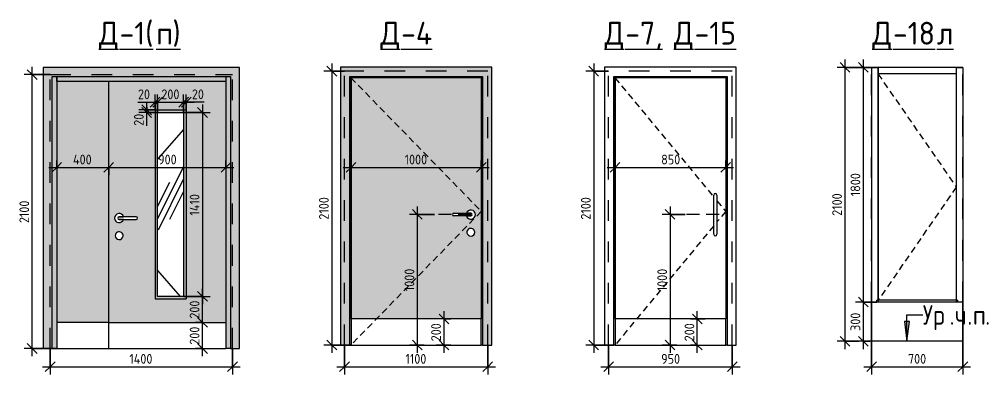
# Model space of a CAD drawing. Header units: millimetres. Extents: x 1399 to 16487, y 7988 to 12644.
# Drawn here: x 1399 to 8841, y 8838 to 11562 of the extents above; entities that cross this region are included whole.
import ezdxf

# ---------------------------------------------------------------- set-up
doc = ezdxf.new("R2010")
doc.units = ezdxf.units.MM
for name, pattern in [('200_ШТРИХ__ш1_п0_6_', [80, 50, -30]), ('ADSK_Штрих_ш2 п1', [150, 100, -50]), ('Штрих', [317.5, 158.75, -158.75])]:
    doc.linetypes.add(name, pattern=pattern)
for name, color, linetype, lineweight in [('A-ANNO-DIMS', 7, 'Continuous', 9), ('A-ANNO-DIMS-50', 7, 'Continuous', 9), ('A-DETL', 7, 'Continuous', 9), ('A-DETL-1', 7, 'ADSK_Штрих_ш2 п1', 9), ('A-DOOR', 7, 'Штрих', 9), ('A-DOOR-1', 7, 'Continuous', 9), ('A-DOOR-2', 7, '200_ШТРИХ__ш1_п0_6_', 9), ('A-DOOR-FRAM', 7, 'Continuous', 9), ('G-ANNO-TEXT', 7, 'Continuous', 9)]:
    doc.layers.add(name, color=color, linetype=linetype, lineweight=lineweight)
doc.layers.add('G-ANNO-TEXT-1', color=7, linetype='Continuous', lineweight=9, true_color=0x3c3c3c)
doc.styles.add('GOST Common', font='GOST_Common.ttf', dxfattribs={"height": 175})
doc.styles.add('GOST Common_1', font='GOST_Common.ttf', dxfattribs={"width": 0.9, "height": 150})
doc.styles.add('ISOCPEUR', font='isocpeur.ttf', dxfattribs={"width": 0.9, "height": 75})
doc.dimstyles.new('ISO-1_5', dxfattribs={"dimscale": 304.8, "dimtxt": 74.698588, "dimasz": 0.246063, "dimexe": 0.19685, "dimexo": 0, "dimgap": 0, "dimtad": 1, "dimdec": 0, "dimrnd": 10, "dimzin": 0, "dimdsep": 46, "dimtxsty": 'ISOCPEUR', "dimblk1": 'OBLIQUE', "dimblk2": 'OBLIQUE', "dimsah": 1, "dimcen": 0.09, "dimdle": 0.19685, "dimazin": 0, "dimtfac": 1, "dimtdec": 4, "dimtix": 1, "dimtmove": 0, "dimatfit": 3, "dimfxl": 1, "dimtvp": 1, "dimtolj": 1, "dimtzin": 0, "dimarcsym": 2})
doc.dimstyles.new('ISO-1_5_1', dxfattribs={"dimscale": 304.8, "dimtxt": 74.698588, "dimasz": 0.246063, "dimexe": 0.19685, "dimexo": 0, "dimgap": 0, "dimtad": 1, "dimdec": 0, "dimrnd": 10, "dimzin": 0, "dimdsep": 46, "dimtxsty": 'ISOCPEUR', "dimblk1": 'OBLIQUE', "dimblk2": 'OBLIQUE', "dimsah": 1, "dimcen": 0.09, "dimdle": 0.19685, "dimazin": 0, "dimtfac": 1, "dimtdec": 4, "dimtix": 1, "dimtmove": 1, "dimatfit": 3, "dimfxl": 1, "dimtvp": 1, "dimtolj": 1, "dimtzin": 0, "dimarcsym": 2})

# ---------------------------------------------------------------- blocks, each defined once
blk = doc.blocks.new('Family - ___-31510719-_Двери_ 3 этаж 1-12')
at = {"layer": 'A-DOOR'}
for p, q in [((8642.7, 11194), (7942.7, 11194)), ((7942.7, 9394), (7942.7, 11194)), ((8642.7, 11194), (7942.7, 11194)), ((7942.7, 9394), (7942.7, 11194)), ((8642.7, 9394), (8642.7, 11194)), ((8642.7, 9394), (8642.7, 11194))]:
    blk.add_line(p, q, dxfattribs=at)
at = {"layer": 'A-DOOR-1'}
for p, q in [((8592.7, 11144), (7992.7, 11144)), ((7992.7, 9408), (7992.7, 11144)), ((8592.7, 11144), (8592.7, 9408)), ((8592.7, 9408), (7992.7, 9408))]:
    blk.add_line(p, q, dxfattribs=at)
at = {"layer": 'A-DOOR-2'}
for p, q in [((7991.3, 11144), (8592.7, 10276)), ((8592.7, 10276), (7992.7, 9408))]:
    blk.add_line(p, q, dxfattribs=at)
at = {"layer": 'A-DOOR-FRAM'}
for p, q in [((7942.7, 11194), (7992.7, 11194)), ((7942.7, 11194), (7942.7, 9394)), ((7992.7, 11144), (7992.7, 11194)), ((8592.7, 11194), (7992.7, 11194)), ((7992.7, 11194), (7992.7, 9394)), ((8592.7, 11194), (8592.7, 11144)), ((8592.7, 11194), (8642.7, 11194)), ((8592.7, 11194), (8592.7, 9394)), ((8642.7, 11194), (8642.7, 9394)), ((8592.7, 11144), (7992.7, 11144)), ((7992.7, 9394), (7942.7, 9394)), ((7982.7, 9394), (7982.7, 9408)), ((8602.7, 9408), (7982.7, 9408)), ((8602.7, 9394), (7982.7, 9394)), ((8642.7, 9394), (8592.7, 9394)), ((8602.7, 9408), (8602.7, 9394))]:
    blk.add_line(p, q, dxfattribs=at)
blk = doc.blocks.new('Family - ___-32151174-_Двери_ 3 этаж 1-12')
at = {"layer": 'A-DOOR'}
for p, q in [((6872.7, 11164.7), (5922.7, 11164.7)), ((5922.7, 9064.7), (5922.7, 11164.7)), ((6872.7, 11164.7), (5922.7, 11164.7)), ((5922.7, 9064.7), (5922.7, 11164.7)), ((6872.7, 9064.7), (6872.7, 11164.7)), ((6872.7, 9064.7), (6872.7, 11164.7))]:
    blk.add_line(p, q, dxfattribs=at)
at = {"layer": 'A-DOOR-1'}
for p, q in [((6822.7, 11114.7), (5972.7, 11114.7)), ((5972.7, 9264.7), (5972.7, 11114.7)), ((6822.7, 11114.7), (6822.7, 9264.7)), ((6730.2, 9914.7), (6730.2, 10214.7)), ((6755.2, 10214.7), (6755.2, 9914.7)), ((6822.7, 9264.7), (5972.7, 9264.7)), ((5972.7, 9264.7), (5972.7, 9064.7)), ((6822.7, 9064.7), (6822.7, 9264.7)), ((5972.7, 9064.7), (6822.7, 9064.7))]:
    blk.add_line(p, q, dxfattribs=at)
for centre, start, end in [((6742.7, 10214.7), 0, 180), ((6742.7, 9914.7), 180, 0)]:
    blk.add_arc(centre, 12.5, start, end, dxfattribs=at)
for points in [[(6742.1, 10227.2), (6742.3, 10227.2), (6742.5, 10227.2), (6742.7, 10227.2)], [(6742.7, 10227.2), (6742.8, 10227.2), (6743, 10227.2), (6743.2, 10227.2)]]:
    blk.add_open_spline(points, degree=3, dxfattribs=at)
at = {"layer": 'A-DOOR-2'}
for p, q in [((5971.3, 11114.7), (6730.2, 10201.1)), ((6755.2, 10171), (6822.7, 10089.7)), ((6822.7, 10089.7), (6755.2, 10008.3)), ((6730.2, 9978.2), (5972.7, 9064.7))]:
    blk.add_line(p, q, dxfattribs=at)
at = {"layer": 'A-DOOR-FRAM'}
for p, q in [((6902.7, 11194.7), (5892.7, 11194.7)), ((5892.7, 11194.7), (5892.7, 9064.7)), ((6902.7, 9064.7), (6902.7, 11194.7)), ((5962.7, 9064.7), (5962.7, 11124.7)), ((5962.7, 11124.7), (6832.7, 11124.7)), ((5972.7, 11114.7), (5972.7, 11124.7)), ((5972.7, 11124.7), (5972.7, 9264.7)), ((6822.7, 11114.7), (5972.7, 11114.7)), ((6822.7, 11124.7), (6822.7, 11114.7)), ((6822.7, 11124.7), (6822.7, 9264.7)), ((6832.7, 11124.7), (6832.7, 9064.7)), ((5892.7, 9064.7), (5962.7, 9064.7)), ((5972.7, 9064.7), (5962.7, 9064.7)), ((6832.7, 9064.7), (6822.7, 9064.7)), ((6832.7, 9064.7), (6902.7, 9064.7))]:
    blk.add_line(p, q, dxfattribs=at)
blk = doc.blocks.new('Family - ___-32151769-_Двери_ 3 этаж 1-12')
at = {"layer": 'A-DOOR-1'}
blk.add_hatch(color=256, dxfattribs=at).paths.add_polyline_path([(1685.2, 9238.2), (2085.2, 9238.2), (2085.2, 11088.2), (1685.2, 11088.2), (1685.2, 9532.6)])
h = blk.add_hatch(color=256, dxfattribs=at)
h.paths.add_polyline_path([(2085.2, 9238.2), (2985.2, 9238.2), (2985.2, 11088.2), (2085.2, 11088.2), (2085.2, 9532.6)])
h.paths.add_polyline_path([(2660.2, 9438.2), (2460.2, 9438.2), (2460.2, 10848.2), (2660.2, 10848.2), (2660.2, 10227.2)])
h.paths.add_polyline_path([(2163.1, 9873.2), (2155.8, 9874.7), (2149, 9877.9), (2143.3, 9882.7), (2138.9, 9888.8), (2136.2, 9895.7), (2135.2, 9903.2), (2136.2, 9910.7), (2139, 9917.7), (2143.5, 9923.8), (2149.3, 9928.6), (2156.2, 9931.8), (2163.6, 9933.1), (2171.1, 9932.6), (2178.3, 9930.2), (2184.6, 9926.1), (2189.7, 9920.5), (2193.3, 9913.8), (2195.1, 9906.5), (2194.9, 9898.9), (2193, 9891.7), (2189.3, 9885.2), (2184.1, 9879.8), (2177.7, 9875.9), (2170.6, 9873.6)])
h.paths.add_polyline_path([(2164.7, 10003.2), (2155.8, 10004.5), (2147.4, 10008), (2140.3, 10013.6), (2134.8, 10020.8), (2131.4, 10029.2), (2130.2, 10038.2), (2131.4, 10047.1), (2134.8, 10055.5), (2141.3, 10063.5), (2147.4, 10068.3), (2155.8, 10071.9), (2165.2, 10073.1), (2173.7, 10072.1), (2182.1, 10068.8), (2189.4, 10063.5), (2195.1, 10056.4), (2198.8, 10048.2), (2297.8, 10047.8), (2300.2, 10046.8), (2302.3, 10045.2), (2303.9, 10043.2), (2304.9, 10040.8), (2305.2, 10038.2), (2304.9, 10035.6), (2303.9, 10033.2), (2302.3, 10031.1), (2300.2, 10029.5), (2297.8, 10028.5), (2291.5, 10028.2), (2198.8, 10028.2), (2195.1, 10019.9), (2189.3, 10012.7), (2182.1, 10007.5), (2173.7, 10004.2), (2165.2, 10003.2)])
h = blk.add_hatch(dxfattribs=at)
h.set_pattern_fill('FP_1', color=256, style=0, pattern_type=2)
h.set_pattern_definition([(63.435, (127, 63.5), (-511.17, 1533.5), [635, -381, 635, -381, -807.81]), (63.435, (127, 63.5), (-511.17, 1533.5), [-2032, 254, -553.8]), (63.435, (95.2, 95.2), (-511.17, 1533.5), [508, -635, 381, -381, -934.81]), (63.435, (95.2, 95.2), (-511.17, 1533.5), [-1905, 444.5, -490.3]), (63.435, (95.2, 190.5), (-511.17, 1533.5), [381, -762, 254, -381, -1061.81]), (63.435, (95.2, 190.5), (-511.17, 1533.5), [-1778, 571.5, -490.3]), (63.435, (190.5, 95.2), (-511.17, 1533.5), [381, -762, 317.5, -12809.3]), (63.435, (285.8, 190.5), (-511.17, 1533.5), [190.5, -952.5, 127, -12999.8]), (63.435, (127, 349.2), (-511.17, 1533.5), [127, -952.5, 127, -508, -1125.31]), (63.435, (127, 349.2), (-511.17, 1533.5), [-1714.5, 317.5, -807.8]), (63.435, (698.5, 254), (-511.17, 1533.5), [635, -952.5, 762, -503.01]), (63.435, (698.5, 158.8), (-511.17, 1533.5), [889, -635, 952.5, -376.01]), (63.435, (762, 190.5), (-511.17, 1533.5), [1016, -508, 762, -553.81]), (63.435, (857.2, 285.8), (-511.17, 1533.5), [635, -889, 508, -807.81]), (63.435, (762, 476.2), (-511.17, 1533.5), [317.5, -1270, 381, -871.3]), (63.435, (952.5, 381), (-511.17, 1533.5), [254, -1270, 254, -1061.8])])
h.paths.add_polyline_path([(2460.2, 9438.2), (2660.2, 9438.2), (2660.2, 10848.2), (2460.2, 10848.2), (2460.2, 9684.3)])
at = {"layer": 'A-DOOR-FRAM'}
for points in [[(1650.2, 9038.2), (1650.2, 11123.2), (3020.2, 11123.2), (3020.2, 9038.2), (3090.2, 9038.2), (3090.2, 11193.2), (1580.2, 11193.2), (1580.2, 9038.2)], [(1650.2, 9038.2), (1685.2, 9038.2), (1685.2, 11123.2), (1650.2, 11123.2), (1650.2, 9532.6)], [(1685.2, 11088.2), (2985.2, 11088.2), (2985.2, 11123.2), (1685.2, 11123.2)], [(2985.2, 9038.2), (3020.2, 9038.2), (3020.2, 11123.2), (2985.2, 11123.2), (2985.2, 9238.2)]]:
    blk.add_hatch(color=256, dxfattribs=at).paths.add_polyline_path(points)
at = {"layer": 'A-DOOR'}
for p, q in [((1635.2, 11138.2), (3035.2, 11138.2)), ((1635.2, 9038.2), (1635.2, 11138.2)), ((1635.2, 11138.2), (3035.2, 11138.2)), ((1635.2, 9038.2), (1635.2, 11138.2)), ((3035.2, 9038.2), (3035.2, 11138.2)), ((3035.2, 9038.2), (3035.2, 11138.2))]:
    blk.add_line(p, q, dxfattribs=at)
at = {"layer": 'A-DOOR-1'}
for p, q in [((2085.2, 9238.2), (2085.2, 11088.2)), ((2085.2, 9238.2), (2085.2, 11088.2)), ((2440.2, 10868.2), (2680.2, 10868.2)), ((2440.2, 10868.2), (2440.2, 9418.2)), ((2680.2, 10868.2), (2680.2, 9418.2)), ((2460.2, 9438.2), (2460.2, 10848.2)), ((2460.2, 10848.2), (2660.2, 10848.2)), ((2660.2, 10848.2), (2660.2, 9438.2)), ((2660.2, 10717), (2460.2, 10489.6)), ((2295.2, 10048.2), (2165.2, 10048.2)), ((2165.2, 10048.2), (2198.8, 10048.2)), ((2165.2, 10028.2), (2295.2, 10028.2)), ((2198.8, 10028.2), (2165.2, 10028.2)), ((2460.2, 9636.1), (2634, 9438.2)), ((2440.2, 9418.2), (2680.2, 9418.2)), ((2660.2, 9438.2), (2460.2, 9438.2)), ((2085.2, 9238.2), (1685.2, 9238.2)), ((2085.2, 9238.2), (2985.2, 9238.2)), ((2085.2, 9038.2), (2085.2, 9238.2)), ((2085.2, 9038.2), (2085.2, 9238.2)), ((1685.2, 9038.2), (2085.2, 9038.2)), ((2085.2, 9038.2), (2985.2, 9038.2))]:
    blk.add_line(p, q, dxfattribs=at)
for centre, radius, start, end in [((2165.2, 10038.2), 35, 16.60155, 180), ((2165.2, 10038.2), 10, 90, 270), ((2165.2, 10038.2), 10, 90, 270), ((2295.2, 10038.2), 10, 270, 90), ((2165.2, 10038.2), 35, 180, 343.39845), ((2165.2, 9903.2), 30, 351.83008, 180), ((2165.2, 9903.2), 30, 180, 351.83008)]:
    blk.add_arc(centre, radius, start, end, dxfattribs=at)
at = {"layer": 'A-DOOR-FRAM'}
for p, q in [((3090.2, 11193.2), (1580.2, 11193.2)), ((1580.2, 11193.2), (1580.2, 9038.2)), ((3090.2, 9038.2), (3090.2, 11193.2)), ((1650.2, 9038.2), (1650.2, 11123.2)), ((1650.2, 11123.2), (3020.2, 11123.2)), ((1685.2, 11088.2), (1685.2, 11123.2)), ((1685.2, 11123.2), (1685.2, 9038.2)), ((2985.2, 11123.2), (2985.2, 11088.2)), ((2985.2, 11123.2), (2985.2, 9038.2)), ((3020.2, 11123.2), (3020.2, 9038.2)), ((1685.2, 11088.2), (2985.2, 11088.2)), ((1580.2, 9038.2), (1650.2, 9038.2)), ((1685.2, 9038.2), (1650.2, 9038.2)), ((3020.2, 9038.2), (2985.2, 9038.2)), ((3020.2, 9038.2), (3090.2, 9038.2))]:
    blk.add_line(p, q, dxfattribs=at)
blk = doc.blocks.new('Family - ___-32218728-_Двери_ 3 этаж 1-12')
at = {"layer": 'A-DOOR-1'}
h = blk.add_hatch(color=256, dxfattribs=at)
h.paths.add_polyline_path([(4945.3, 9264.7), (4945.3, 11114.7), (3945.3, 11114.7), (3945.3, 9264.7), (4168.2, 9264.7)])
h.paths.add_polyline_path([(4867.4, 9899.8), (4860, 9900.2), (4852.8, 9902.5), (4845.9, 9907), (4841.3, 9911.8), (4837.3, 9919.5), (4835.6, 9925.5), (4835.6, 9933.5), (4837.3, 9940.4), (4841.3, 9947.6), (4845.9, 9952.6), (4852.2, 9956.8), (4859.4, 9959.2), (4867, 9959.7), (4874.4, 9958.3), (4881.2, 9955.2), (4887.1, 9950.4), (4891.6, 9944.3), (4894.3, 9937.2), (4895.3, 9929.7), (4894.3, 9922.3), (4891.6, 9915.4), (4887.3, 9909.3), (4881.5, 9904.5), (4874.8, 9901.3), (4869.5, 9900.2)])
h.paths.add_polyline_path([(4865.8, 10029.7), (4856.8, 10030.8), (4848.4, 10034.1), (4841.1, 10039.4), (4835.4, 10046.5), (4831.8, 10054.7), (4732.7, 10055.1), (4730.3, 10056.1), (4728.2, 10057.7), (4726.6, 10059.7), (4725.6, 10062.2), (4725.3, 10064.7), (4725.6, 10067.3), (4726.6, 10069.7), (4728.2, 10071.8), (4730.3, 10073.4), (4732.7, 10074.4), (4735.3, 10074.7), (4831.8, 10074.7), (4835.4, 10083), (4842.6, 10091.2), (4848.4, 10095.4), (4856.8, 10098.7), (4867.9, 10099.4), (4874.8, 10098.4), (4883.1, 10094.9), (4890.2, 10089.3), (4895.7, 10082.1), (4899.1, 10073.7), (4900.3, 10064.7), (4899.1, 10055.8), (4895.7, 10047.4), (4890.2, 10040.2), (4883.1, 10034.6), (4874, 10030.9), (4867.9, 10030)])
at = {"layer": 'A-DOOR-FRAM'}
for points in [[(5025.3, 9064.7), (5025.3, 11194.7), (3865.3, 11194.7), (3865.3, 9064.7), (3935.3, 9064.7), (3935.3, 11124.7), (4955.3, 11124.7), (4955.3, 9064.7)], [(3945.3, 9064.7), (3945.3, 11124.7), (3935.3, 11124.7), (3935.3, 9064.7)], [(4945.3, 11114.7), (4945.3, 11124.7), (3945.3, 11124.7), (3945.3, 11114.7)], [(4945.3, 9064.7), (4955.3, 9064.7), (4955.3, 11124.7), (4945.3, 11124.7), (4945.3, 9264.7)]]:
    blk.add_hatch(color=256, dxfattribs=at).paths.add_polyline_path(points)
at = {"layer": 'A-DOOR'}
for p, q in [((4995.3, 11164.7), (3895.3, 11164.7)), ((3895.3, 9064.7), (3895.3, 11164.7)), ((4995.3, 11164.7), (3895.3, 11164.7)), ((3895.3, 9064.7), (3895.3, 11164.7)), ((4995.3, 9064.7), (4995.3, 11164.7)), ((4995.3, 9064.7), (4995.3, 11164.7))]:
    blk.add_line(p, q, dxfattribs=at)
at = {"layer": 'A-DOOR-1'}
for p, q in [((4945.3, 11114.7), (3945.3, 11114.7)), ((3945.3, 9264.7), (3945.3, 11114.7)), ((4945.3, 11114.7), (4945.3, 9264.7)), ((4735.3, 10074.7), (4865.3, 10074.7)), ((4865.3, 10054.7), (4735.3, 10054.7)), ((4865.3, 10074.7), (4831.8, 10074.7)), ((4831.8, 10054.7), (4865.3, 10054.7)), ((4945.3, 9264.7), (3945.3, 9264.7)), ((3945.3, 9264.7), (3945.3, 9064.7)), ((4945.3, 9064.7), (4945.3, 9264.7)), ((3945.3, 9064.7), (4945.3, 9064.7))]:
    blk.add_line(p, q, dxfattribs=at)
for centre, radius, start, end in [((4735.3, 10064.7), 10, 90, 270), ((4865.3, 10064.7), 35, 0, 163.39845), ((4865.3, 10064.7), 35, 196.60155, 0), ((4865.3, 10064.7), 10, 270, 90), ((4865.3, 10064.7), 10, 270, 90), ((4865.3, 9929.7), 30, 0, 188.16992), ((4865.3, 9929.7), 30, 188.16992, 0)]:
    blk.add_arc(centre, radius, start, end, dxfattribs=at)
at = {"layer": 'A-DOOR-2'}
for p, q in [((3943.9, 11114.7), (4945.3, 10089.7)), ((4945.3, 10089.7), (3945.3, 9064.7))]:
    blk.add_line(p, q, dxfattribs=at)
at = {"layer": 'A-DOOR-FRAM'}
for p, q in [((5025.3, 11194.7), (3865.3, 11194.7)), ((3865.3, 11194.7), (3865.3, 9064.7)), ((5025.3, 9064.7), (5025.3, 11194.7)), ((3935.3, 9064.7), (3935.3, 11124.7)), ((3935.3, 11124.7), (4955.3, 11124.7)), ((3945.3, 11114.7), (3945.3, 11124.7)), ((3945.3, 11124.7), (3945.3, 9264.7)), ((4945.3, 11114.7), (3945.3, 11114.7)), ((4945.3, 11124.7), (4945.3, 11114.7)), ((4945.3, 11124.7), (4945.3, 9264.7)), ((4955.3, 11124.7), (4955.3, 9064.7)), ((3865.3, 9064.7), (3935.3, 9064.7)), ((3945.3, 9064.7), (3935.3, 9064.7)), ((4955.3, 9064.7), (4945.3, 9064.7)), ((4955.3, 9064.7), (5025.3, 9064.7))]:
    blk.add_line(p, q, dxfattribs=at)
blk = doc.blocks.new('DIMBLOCK1-_Двери_ 3 этаж 1-12')
at = {"layer": 'A-ANNO-DIMS-50'}
for p, q in [((7878.6, 11254), (7878.6, 9394)), ((7942.7, 11194), (7818.6, 11194)), ((7878.6, 11194), (7942.7, 11194)), ((7982.7, 9394), (7818.6, 9394)), ((7878.6, 9394), (7982.7, 9394))]:
    blk.add_line(p, q, dxfattribs=at)
at = {"layer": 'A-ANNO-DIMS-50', "lineweight": 20}
for p, q in [((7878.6, 11194), (7841.1, 11231.5)), ((7878.6, 11194), (7916.1, 11156.5)), ((7878.6, 9394), (7841.1, 9431.5)), ((7878.6, 9394), (7916.1, 9356.5))]:
    blk.add_line(p, q, dxfattribs=at)
at = {"layer": 'A-ANNO-DIMS-50', "color": 0, "insert": (7780.6, 10205.6), "char_height": 75, "width": 212.029, "attachment_point": 1, "rotation": 90, "line_spacing_factor": 1.149209, "style": 'ISOCPEUR'}
blk.add_mtext('1800', dxfattribs=at)
blk = doc.blocks.new('_Oblique')
at = {"color": 0, "linetype": 'ByBlock', "lineweight": -2}
blk.add_line((-0.5, -0.5), (0.5, 0.5), dxfattribs=at)
blk = doc.blocks.new('DIMBLOCK2-_Двери_ 3 этаж 1-12')
at = {"layer": 'A-ANNO-DIMS-50'}
for p, q in [((7982.7, 9394), (7818.6, 9394)), ((7878.6, 9394), (7878.6, 9034)), ((7878.6, 9394), (7982.7, 9394)), ((7931.6, 9094), (7818.6, 9094)), ((7878.6, 9094), (7931.6, 9094))]:
    blk.add_line(p, q, dxfattribs=at)
at = {"layer": 'A-ANNO-DIMS-50', "lineweight": 20}
for p, q in [((7878.6, 9394), (7841.1, 9431.5)), ((7878.6, 9394), (7916.1, 9356.5)), ((7878.6, 9094), (7841.1, 9131.5)), ((7878.6, 9094), (7916.1, 9056.5))]:
    blk.add_line(p, q, dxfattribs=at)
at = {"layer": 'A-ANNO-DIMS-50', "color": 0, "insert": (7780.6, 9172.9), "char_height": 75, "width": 170.658, "attachment_point": 1, "rotation": 90, "line_spacing_factor": 1.149209, "style": 'ISOCPEUR'}
blk.add_mtext('300', dxfattribs=at)
blk = doc.blocks.new('DIMBLOCK3-_Двери_ 3 этаж 1-12')
at = {"layer": 'A-ANNO-DIMS-50'}
for p, q in [((7942.7, 9394), (7942.7, 8838.2)), ((7942.7, 8898.2), (7942.7, 9394)), ((8642.7, 9394), (8642.7, 8838.2)), ((8642.7, 8898.2), (8642.7, 9394)), ((7882.7, 8898.2), (8702.7, 8898.2))]:
    blk.add_line(p, q, dxfattribs=at)
at = {"layer": 'A-ANNO-DIMS-50', "lineweight": 20}
for p, q in [((7942.7, 8898.2), (7980.2, 8935.7)), ((8642.7, 8898.2), (8680.2, 8935.7)), ((7942.7, 8898.2), (7905.2, 8860.7)), ((8642.7, 8898.2), (8605.2, 8860.7))]:
    blk.add_line(p, q, dxfattribs=at)
at = {"layer": 'A-ANNO-DIMS-50', "color": 0, "insert": (8221.6, 8996.2), "char_height": 75, "width": 170.658, "attachment_point": 1, "line_spacing_factor": 1.149209, "style": 'ISOCPEUR'}
blk.add_mtext('700', dxfattribs=at)
blk = doc.blocks.new('DIMBLOCK4-_Двери_ 3 этаж 1-12')
at = {"layer": 'A-ANNO-DIMS-50'}
for p, q in [((5922.7, 9064.7), (5922.7, 8838.2)), ((5922.7, 8898.2), (5922.7, 9064.7)), ((6872.7, 9064.7), (6872.7, 8838.2)), ((6872.7, 8898.2), (6872.7, 9064.7)), ((5862.7, 8898.2), (6932.7, 8898.2))]:
    blk.add_line(p, q, dxfattribs=at)
at = {"layer": 'A-ANNO-DIMS-50', "lineweight": 20}
for p, q in [((5922.7, 8898.2), (5960.2, 8935.7)), ((6872.7, 8898.2), (6910.2, 8935.7)), ((5922.7, 8898.2), (5885.2, 8860.7)), ((6872.7, 8898.2), (6835.2, 8860.7))]:
    blk.add_line(p, q, dxfattribs=at)
at = {"layer": 'A-ANNO-DIMS-50', "color": 0, "insert": (6326.6, 8996.2), "char_height": 75, "width": 170.658, "attachment_point": 1, "line_spacing_factor": 1.149209, "style": 'ISOCPEUR'}
blk.add_mtext('950', dxfattribs=at)
blk = doc.blocks.new('DIMBLOCK5-_Двери_ 3 этаж 1-12')
at = {"layer": 'A-ANNO-DIMS-50'}
for p, q in [((5922.7, 11164.7), (5748.4, 11164.7)), ((5808.4, 11224.7), (5808.4, 9004.7)), ((5808.4, 11164.7), (5922.7, 11164.7)), ((5962.7, 9064.7), (5748.4, 9064.7)), ((5808.4, 9064.7), (5962.7, 9064.7))]:
    blk.add_line(p, q, dxfattribs=at)
at = {"layer": 'A-ANNO-DIMS-50', "lineweight": 20}
for p, q in [((5808.4, 11164.7), (5770.9, 11202.2)), ((5808.4, 11164.7), (5845.9, 11127.2)), ((5808.4, 9064.7), (5770.9, 9102.2)), ((5808.4, 9064.7), (5845.9, 9027.2))]:
    blk.add_line(p, q, dxfattribs=at)
at = {"layer": 'A-ANNO-DIMS-50', "color": 0, "insert": (5710.4, 10026.4), "char_height": 75, "width": 212.029, "attachment_point": 1, "rotation": 90, "line_spacing_factor": 1.149209, "style": 'ISOCPEUR'}
blk.add_mtext('2100', dxfattribs=at)
blk = doc.blocks.new('DIMBLOCK6-_Двери_ 3 этаж 1-12')
at = {"layer": 'A-ANNO-DIMS-50'}
for p, q in [((6395.2, 10126.2), (6395.2, 9004.7)), ((6512.2, 10066.2), (6335.2, 10066.2)), ((6395.2, 10066.2), (6512.2, 10066.2)), ((6448.2, 9064.7), (6335.2, 9064.7)), ((6395.2, 9064.7), (6448.2, 9064.7))]:
    blk.add_line(p, q, dxfattribs=at)
at = {"layer": 'A-ANNO-DIMS-50', "lineweight": 20}
for p, q in [((6395.2, 10066.2), (6357.7, 10103.7)), ((6395.2, 10066.2), (6432.7, 10028.7)), ((6395.2, 9064.7), (6357.7, 9102.2)), ((6395.2, 9064.7), (6432.7, 9027.2))]:
    blk.add_line(p, q, dxfattribs=at)
at = {"layer": 'A-ANNO-DIMS-50', "color": 0, "insert": (6297.2, 9477.1), "char_height": 75, "width": 212.029, "attachment_point": 1, "rotation": 90, "line_spacing_factor": 1.149209, "style": 'ISOCPEUR'}
blk.add_mtext('1000', dxfattribs=at)
blk = doc.blocks.new('DIMBLOCK7-_Двери_ 3 этаж 1-12')
at = {"layer": 'A-ANNO-DIMS-50'}
for p, q in [((6604.2, 9004.7), (6604.2, 9324.7)), ((6551.2, 9264.7), (6664.2, 9264.7)), ((6604.2, 9264.7), (6551.2, 9264.7)), ((6551.2, 9064.7), (6664.2, 9064.7)), ((6604.2, 9064.7), (6551.2, 9064.7))]:
    blk.add_line(p, q, dxfattribs=at)
at = {"layer": 'A-ANNO-DIMS-50', "lineweight": 20}
for p, q in [((6604.2, 9264.7), (6566.7, 9302.2)), ((6604.2, 9264.7), (6641.7, 9227.2)), ((6604.2, 9064.7), (6566.7, 9102.2)), ((6604.2, 9064.7), (6641.7, 9027.2))]:
    blk.add_line(p, q, dxfattribs=at)
at = {"layer": 'A-ANNO-DIMS-50', "color": 0, "insert": (6506.2, 9093.6), "char_height": 75, "width": 170.658, "attachment_point": 1, "rotation": 90, "line_spacing_factor": 1.149209, "style": 'ISOCPEUR'}
blk.add_mtext('200', dxfattribs=at)
blk = doc.blocks.new('DIMBLOCK8-_Двери_ 3 этаж 1-12')
at = {"layer": 'A-ANNO-DIMS-50'}
for p, q in [((2440.2, 10868.2), (2440.2, 10986.8)), ((2460.2, 10848.2), (2460.2, 10986.8)), ((2309.2, 10926.8), (2454, 10926.8)), ((2380.2, 10926.8), (2460.2, 10926.8)), ((2440.2, 10926.8), (2440.2, 10868.2)), ((2454, 10926.8), (2450.2, 10926.8)), ((2460.2, 10926.8), (2460.2, 10848.2))]:
    blk.add_line(p, q, dxfattribs=at)
at = {"layer": 'A-ANNO-DIMS-50', "lineweight": 20}
for p, q in [((2440.2, 10926.8), (2477.7, 10964.3)), ((2460.2, 10926.8), (2497.7, 10964.3)), ((2440.2, 10926.8), (2402.7, 10889.3)), ((2460.2, 10926.8), (2422.7, 10889.3))]:
    blk.add_line(p, q, dxfattribs=at)
at = {"layer": 'A-ANNO-DIMS-50', "color": 0, "insert": (2309.2, 11024.7), "char_height": 75, "width": 113.772, "attachment_point": 1, "line_spacing_factor": 1.149209, "style": 'ISOCPEUR'}
blk.add_mtext('20', dxfattribs=at)
blk = doc.blocks.new('DIMBLOCK9-_Двери_ 3 этаж 1-12')
at = {"layer": 'A-ANNO-DIMS-50'}
for p, q in [((2460.2, 10848.2), (2460.2, 10986.8)), ((2660.2, 10848.2), (2660.2, 10986.8)), ((2460.2, 10926.8), (2660.2, 10926.8)), ((2460.2, 10926.8), (2460.2, 10848.2)), ((2660.2, 10926.8), (2660.2, 10848.2))]:
    blk.add_line(p, q, dxfattribs=at)
at = {"layer": 'A-ANNO-DIMS-50', "lineweight": 20}
for p, q in [((2460.2, 10926.8), (2497.7, 10964.3)), ((2660.2, 10926.8), (2697.7, 10964.3)), ((2460.2, 10926.8), (2422.7, 10889.3)), ((2660.2, 10926.8), (2622.7, 10889.3))]:
    blk.add_line(p, q, dxfattribs=at)
at = {"layer": 'A-ANNO-DIMS-50', "color": 0, "insert": (2489.1, 11024.7), "char_height": 75, "width": 170.658, "attachment_point": 1, "line_spacing_factor": 1.149209, "style": 'ISOCPEUR'}
blk.add_mtext('200', dxfattribs=at)
blk = doc.blocks.new('DIMBLOCK10-_Двери_ 3 этаж 1-12')
at = {"layer": 'A-ANNO-DIMS-50'}
for p, q in [((2660.2, 10848.2), (2660.2, 10986.8)), ((2680.2, 10868.2), (2680.2, 10986.8)), ((2660.2, 10926.8), (2740.2, 10926.8)), ((2660.2, 10926.8), (2660.2, 10848.2)), ((2673.3, 10926.8), (2670.2, 10926.8)), ((2818.1, 10926.8), (2673.3, 10926.8)), ((2680.2, 10926.8), (2680.2, 10868.2))]:
    blk.add_line(p, q, dxfattribs=at)
at = {"layer": 'A-ANNO-DIMS-50', "lineweight": 20}
for p, q in [((2660.2, 10926.8), (2697.7, 10964.3)), ((2680.2, 10926.8), (2717.7, 10964.3)), ((2660.2, 10926.8), (2622.7, 10889.3)), ((2680.2, 10926.8), (2642.7, 10889.3))]:
    blk.add_line(p, q, dxfattribs=at)
at = {"layer": 'A-ANNO-DIMS-50', "color": 0, "insert": (2723.3, 11024.7), "char_height": 75, "width": 113.772, "attachment_point": 1, "line_spacing_factor": 1.149209, "style": 'ISOCPEUR'}
blk.add_mtext('20', dxfattribs=at)
blk = doc.blocks.new('DIMBLOCK11-_Двери_ 3 этаж 1-12')
at = {"layer": 'A-ANNO-DIMS-50'}
for p, q in [((2440.2, 10868.2), (2316.8, 10868.2)), ((2376.8, 10788.2), (2376.8, 10928.2)), ((2376.8, 10890.6), (2376.8, 10858.2)), ((2376.8, 10745.8), (2376.8, 10890.6)), ((2376.8, 10868.2), (2440.2, 10868.2)), ((2460.2, 10848.2), (2316.8, 10848.2)), ((2376.8, 10848.2), (2460.2, 10848.2))]:
    blk.add_line(p, q, dxfattribs=at)
at = {"layer": 'A-ANNO-DIMS-50', "lineweight": 20}
for p, q in [((2376.8, 10868.2), (2339.3, 10905.7)), ((2376.8, 10848.2), (2339.3, 10885.7)), ((2376.8, 10868.2), (2414.3, 10830.7)), ((2376.8, 10848.2), (2414.3, 10810.7))]:
    blk.add_line(p, q, dxfattribs=at)
at = {"layer": 'A-ANNO-DIMS-50', "color": 0, "insert": (2278.8, 10745.8), "char_height": 75, "width": 113.772, "attachment_point": 1, "rotation": 90, "line_spacing_factor": 1.149209, "style": 'ISOCPEUR'}
blk.add_mtext('20', dxfattribs=at)
blk = doc.blocks.new('DIMBLOCK12-_Двери_ 3 этаж 1-12')
at = {"layer": 'A-ANNO-DIMS-50', "lineweight": 20}
for p, q in [((2804.7, 10848.2), (2767.2, 10885.7)), ((2804.7, 10848.2), (2842.2, 10810.7)), ((2804.7, 9438.2), (2767.2, 9475.7)), ((2804.7, 9438.2), (2842.2, 9400.7))]:
    blk.add_line(p, q, dxfattribs=at)
at = {"layer": 'A-ANNO-DIMS-50'}
for p, q in [((2804.7, 10908.2), (2804.7, 9378.2)), ((2660.2, 10848.2), (2864.7, 10848.2)), ((2804.7, 10848.2), (2660.2, 10848.2)), ((2660.2, 9438.2), (2864.7, 9438.2)), ((2804.7, 9438.2), (2660.2, 9438.2))]:
    blk.add_line(p, q, dxfattribs=at)
at = {"layer": 'A-ANNO-DIMS-50', "color": 0, "insert": (2706.7, 10057.7), "char_height": 75, "width": 205.134, "attachment_point": 1, "rotation": 90, "line_spacing_factor": 1.149209, "style": 'ISOCPEUR'}
blk.add_mtext('1410', dxfattribs=at)
blk = doc.blocks.new('DIMBLOCK13-_Двери_ 3 этаж 1-12')
at = {"layer": 'A-ANNO-DIMS-50'}
for p, q in [((2751.6, 9238.2), (2864.7, 9238.2)), ((2804.7, 9238.2), (2751.6, 9238.2)), ((2804.7, 8978.2), (2804.7, 9238.2)), ((2751.6, 9038.2), (2864.7, 9038.2)), ((2804.7, 9038.2), (2751.6, 9038.2))]:
    blk.add_line(p, q, dxfattribs=at)
at = {"layer": 'A-ANNO-DIMS-50', "lineweight": 20}
for p, q in [((2804.7, 9238.2), (2767.2, 9275.7)), ((2804.7, 9238.2), (2842.2, 9200.7)), ((2804.7, 9038.2), (2767.2, 9075.7)), ((2804.7, 9038.2), (2842.2, 9000.7))]:
    blk.add_line(p, q, dxfattribs=at)
at = {"layer": 'A-ANNO-DIMS-50', "color": 0, "insert": (2706.7, 9067.1), "char_height": 75, "width": 170.658, "attachment_point": 1, "rotation": 90, "line_spacing_factor": 1.149209, "style": 'ISOCPEUR'}
blk.add_mtext('200', dxfattribs=at)
blk = doc.blocks.new('DIMBLOCK14-_Двери_ 3 этаж 1-12')
at = {"layer": 'A-ANNO-DIMS-50', "lineweight": 20}
for p, q in [((2804.7, 9438.2), (2767.2, 9475.7)), ((2804.7, 9438.2), (2842.2, 9400.7)), ((2804.7, 9238.2), (2767.2, 9275.7)), ((2804.7, 9238.2), (2842.2, 9200.7))]:
    blk.add_line(p, q, dxfattribs=at)
at = {"layer": 'A-ANNO-DIMS-50'}
for p, q in [((2804.7, 9238.2), (2804.7, 9498.2)), ((2660.2, 9438.2), (2864.7, 9438.2)), ((2804.7, 9438.2), (2660.2, 9438.2)), ((2751.6, 9238.2), (2864.7, 9238.2)), ((2804.7, 9238.2), (2751.6, 9238.2))]:
    blk.add_line(p, q, dxfattribs=at)
at = {"layer": 'A-ANNO-DIMS-50', "color": 0, "insert": (2706.7, 9267.1), "char_height": 75, "width": 170.658, "attachment_point": 1, "rotation": 90, "line_spacing_factor": 1.149209, "style": 'ISOCPEUR'}
blk.add_mtext('200', dxfattribs=at)
blk = doc.blocks.new('DIMBLOCK15-_Двери_ 3 этаж 1-12')
at = {"layer": 'A-ANNO-DIMS-50'}
for p, q in [((1625.2, 10426.8), (2085.2, 10426.8)), ((1685.2, 10479.8), (1685.2, 10366.8)), ((1685.2, 10426.8), (1685.2, 10479.8)), ((2085.2, 10430.6), (2085.2, 10366.8)), ((2085.2, 10426.8), (2085.2, 10430.6))]:
    blk.add_line(p, q, dxfattribs=at)
at = {"layer": 'A-ANNO-DIMS-50', "lineweight": 20}
for p, q in [((1685.2, 10426.8), (1647.7, 10389.3)), ((1685.2, 10426.8), (1722.7, 10464.3)), ((2085.2, 10426.8), (2047.7, 10389.3)), ((2085.2, 10426.8), (2122.7, 10464.3))]:
    blk.add_line(p, q, dxfattribs=at)
at = {"layer": 'A-ANNO-DIMS-50', "color": 0, "insert": (1810.5, 10524.7), "char_height": 75, "width": 179.277, "attachment_point": 1, "line_spacing_factor": 1.149209, "style": 'ISOCPEUR'}
blk.add_mtext('400', dxfattribs=at)
blk = doc.blocks.new('DIMBLOCK16-_Двери_ 3 этаж 1-12')
at = {"layer": 'A-ANNO-DIMS-50', "lineweight": 20}
for p, q in [((2085.2, 10426.8), (2047.7, 10389.3)), ((2085.2, 10426.8), (2122.7, 10464.3)), ((2985.2, 10426.8), (2947.7, 10389.3)), ((2985.2, 10426.8), (3022.7, 10464.3))]:
    blk.add_line(p, q, dxfattribs=at)
at = {"layer": 'A-ANNO-DIMS-50'}
for p, q in [((2085.2, 10430.6), (2085.2, 10366.8)), ((2085.2, 10426.8), (2085.2, 10430.6)), ((2085.2, 10426.8), (3045.2, 10426.8)), ((2985.2, 10479.8), (2985.2, 10366.8)), ((2985.2, 10426.8), (2985.2, 10479.8))]:
    blk.add_line(p, q, dxfattribs=at)
at = {"layer": 'A-ANNO-DIMS-50', "color": 0, "insert": (2464.1, 10524.7), "char_height": 75, "width": 170.658, "attachment_point": 1, "line_spacing_factor": 1.149209, "style": 'ISOCPEUR'}
blk.add_mtext('900', dxfattribs=at)
blk = doc.blocks.new('DIMBLOCK17-_Двери_ 3 этаж 1-12')
at = {"layer": 'A-ANNO-DIMS-50'}
for p, q in [((1635.2, 9038.2), (1635.2, 8838.2)), ((1635.2, 8898.2), (1635.2, 9038.2)), ((3035.2, 9038.2), (3035.2, 8838.2)), ((3035.2, 8898.2), (3035.2, 9038.2)), ((1575.2, 8898.2), (3095.2, 8898.2))]:
    blk.add_line(p, q, dxfattribs=at)
at = {"layer": 'A-ANNO-DIMS-50', "lineweight": 20}
for p, q in [((1635.2, 8898.2), (1672.7, 8935.7)), ((3035.2, 8898.2), (3072.7, 8935.7)), ((1635.2, 8898.2), (1597.7, 8860.7)), ((3035.2, 8898.2), (2997.7, 8860.7))]:
    blk.add_line(p, q, dxfattribs=at)
at = {"layer": 'A-ANNO-DIMS-50', "color": 0, "insert": (2243.3, 8996.2), "char_height": 75, "width": 220.648, "attachment_point": 1, "line_spacing_factor": 1.149209, "style": 'ISOCPEUR'}
blk.add_mtext('1400', dxfattribs=at)
blk = doc.blocks.new('DIMBLOCK18-_Двери_ 3 этаж 1-12')
at = {"layer": 'A-ANNO-DIMS-50', "lineweight": 20}
for p, q in [((1496.8, 11138.2), (1459.3, 11175.7)), ((1496.8, 11138.2), (1534.3, 11100.7)), ((1496.8, 9038.2), (1459.3, 9075.7)), ((1496.8, 9038.2), (1534.3, 9000.7))]:
    blk.add_line(p, q, dxfattribs=at)
at = {"layer": 'A-ANNO-DIMS-50'}
for p, q in [((1496.8, 8978.2), (1496.8, 11198.2)), ((1635.2, 11138.2), (1436.8, 11138.2)), ((1496.8, 11138.2), (1635.2, 11138.2)), ((1685.2, 9038.2), (1436.8, 9038.2)), ((1496.8, 9038.2), (1685.2, 9038.2))]:
    blk.add_line(p, q, dxfattribs=at)
at = {"layer": 'A-ANNO-DIMS-50', "color": 0, "insert": (1398.8, 9999.8), "char_height": 75, "width": 212.029, "attachment_point": 1, "rotation": 90, "line_spacing_factor": 1.149209, "style": 'ISOCPEUR'}
blk.add_mtext('2100', dxfattribs=at)
blk = doc.blocks.new('DIMBLOCK19-_Двери_ 3 этаж 1-12')
at = {"layer": 'A-ANNO-DIMS-50'}
for p, q in [((3895.3, 9064.7), (3895.3, 8838.2)), ((3895.3, 8898.2), (3895.3, 9064.7)), ((4995.3, 9064.7), (4995.3, 8838.2)), ((4995.3, 8898.2), (4995.3, 9064.7)), ((3835.3, 8898.2), (5055.3, 8898.2))]:
    blk.add_line(p, q, dxfattribs=at)
at = {"layer": 'A-ANNO-DIMS-50', "lineweight": 20}
for p, q in [((3895.3, 8898.2), (3932.8, 8935.7)), ((4995.3, 8898.2), (5032.8, 8935.7)), ((3895.3, 8898.2), (3857.8, 8860.7)), ((4995.3, 8898.2), (4957.8, 8860.7))]:
    blk.add_line(p, q, dxfattribs=at)
at = {"layer": 'A-ANNO-DIMS-50', "color": 0, "insert": (4363.4, 8996.2), "char_height": 75, "width": 196.515, "attachment_point": 1, "line_spacing_factor": 1.149209, "style": 'ISOCPEUR'}
blk.add_mtext('1100', dxfattribs=at)
blk = doc.blocks.new('DIMBLOCK20-_Двери_ 3 этаж 1-12')
at = {"layer": 'A-ANNO-DIMS-50'}
for p, q in [((3885.3, 10426.8), (5005.3, 10426.8)), ((3945.3, 10479.8), (3945.3, 10366.8)), ((3945.3, 10426.8), (3945.3, 10479.8)), ((4945.3, 10479.8), (4945.3, 10366.8)), ((4945.3, 10426.8), (4945.3, 10479.8))]:
    blk.add_line(p, q, dxfattribs=at)
at = {"layer": 'A-ANNO-DIMS-50', "lineweight": 20}
for p, q in [((3945.3, 10426.8), (3907.8, 10389.3)), ((3945.3, 10426.8), (3982.8, 10464.3)), ((4945.3, 10426.8), (4907.8, 10389.3)), ((4945.3, 10426.8), (4982.8, 10464.3))]:
    blk.add_line(p, q, dxfattribs=at)
at = {"layer": 'A-ANNO-DIMS-50', "color": 0, "insert": (4357, 10524.7), "char_height": 75, "width": 212.029, "attachment_point": 1, "line_spacing_factor": 1.149209, "style": 'ISOCPEUR'}
blk.add_mtext('1000', dxfattribs=at)
blk = doc.blocks.new('DIMBLOCK21-_Двери_ 3 этаж 1-12')
at = {"layer": 'A-ANNO-DIMS-50'}
for p, q in [((4658.5, 9324.7), (4658.5, 9004.7)), ((4711.5, 9264.7), (4598.5, 9264.7)), ((4658.5, 9264.7), (4711.5, 9264.7)), ((4711.5, 9064.7), (4598.5, 9064.7)), ((4658.5, 9064.7), (4711.5, 9064.7))]:
    blk.add_line(p, q, dxfattribs=at)
at = {"layer": 'A-ANNO-DIMS-50', "lineweight": 20}
for p, q in [((4658.5, 9264.7), (4621, 9302.2)), ((4658.5, 9264.7), (4696, 9227.2)), ((4658.5, 9064.7), (4621, 9102.2)), ((4658.5, 9064.7), (4696, 9027.2))]:
    blk.add_line(p, q, dxfattribs=at)
at = {"layer": 'A-ANNO-DIMS-50', "color": 0, "insert": (4560.5, 9093.6), "char_height": 75, "width": 170.658, "attachment_point": 1, "rotation": 90, "line_spacing_factor": 1.149209, "style": 'ISOCPEUR'}
blk.add_mtext('200', dxfattribs=at)
blk = doc.blocks.new('DIMBLOCK22-_Двери_ 3 этаж 1-12')
at = {"layer": 'A-ANNO-DIMS-50'}
for p, q in [((3895.3, 11164.7), (3737.6, 11164.7)), ((3797.6, 11224.7), (3797.6, 9004.7)), ((3797.6, 11164.7), (3895.3, 11164.7)), ((3945.3, 9064.7), (3737.6, 9064.7)), ((3797.6, 9064.7), (3945.3, 9064.7))]:
    blk.add_line(p, q, dxfattribs=at)
at = {"layer": 'A-ANNO-DIMS-50', "lineweight": 20}
for p, q in [((3797.6, 11164.7), (3760.1, 11202.2)), ((3797.6, 11164.7), (3835.1, 11127.2)), ((3797.6, 9064.7), (3760.1, 9102.2)), ((3797.6, 9064.7), (3835.1, 9027.2))]:
    blk.add_line(p, q, dxfattribs=at)
at = {"layer": 'A-ANNO-DIMS-50', "color": 0, "insert": (3699.6, 10026.4), "char_height": 75, "width": 212.029, "attachment_point": 1, "rotation": 90, "line_spacing_factor": 1.149209, "style": 'ISOCPEUR'}
blk.add_mtext('2100', dxfattribs=at)
blk = doc.blocks.new('DIMBLOCK23-_Двери_ 3 этаж 1-12')
at = {"layer": 'A-ANNO-DIMS-50'}
for p, q in [((4454.2, 10126.9), (4454.2, 9004.7)), ((4587.3, 10066.9), (4394.2, 10066.9)), ((4454.2, 10066.9), (4587.3, 10066.9)), ((4507.3, 9064.7), (4394.2, 9064.7)), ((4454.2, 9064.7), (4507.3, 9064.7))]:
    blk.add_line(p, q, dxfattribs=at)
at = {"layer": 'A-ANNO-DIMS-50', "lineweight": 20}
for p, q in [((4454.2, 10066.9), (4416.7, 10104.4)), ((4454.2, 10066.9), (4491.7, 10029.4)), ((4454.2, 9064.7), (4416.7, 9102.2)), ((4454.2, 9064.7), (4491.7, 9027.2))]:
    blk.add_line(p, q, dxfattribs=at)
at = {"layer": 'A-ANNO-DIMS-50', "color": 0, "insert": (4356.2, 9477.5), "char_height": 75, "width": 212.029, "attachment_point": 1, "rotation": 90, "line_spacing_factor": 1.149209, "style": 'ISOCPEUR'}
blk.add_mtext('1000', dxfattribs=at)
blk = doc.blocks.new('DIMBLOCK24-_Двери_ 3 этаж 1-12')
at = {"layer": 'A-ANNO-DIMS-50'}
for p, q in [((7737.7, 11254), (7737.7, 9034)), ((7942.7, 11194), (7677.7, 11194)), ((7737.7, 11194), (7942.7, 11194)), ((7843.2, 9094), (7677.7, 9094)), ((7737.7, 9094), (7843.2, 9094))]:
    blk.add_line(p, q, dxfattribs=at)
at = {"layer": 'A-ANNO-DIMS-50', "lineweight": 20}
for p, q in [((7737.7, 11194), (7700.2, 11231.5)), ((7737.7, 11194), (7775.2, 11156.5)), ((7737.7, 9094), (7700.2, 9131.5)), ((7737.7, 9094), (7775.2, 9056.5))]:
    blk.add_line(p, q, dxfattribs=at)
at = {"layer": 'A-ANNO-DIMS-50', "color": 0, "insert": (7639.7, 10055.6), "char_height": 75, "width": 212.029, "attachment_point": 1, "rotation": 90, "line_spacing_factor": 1.149209, "style": 'ISOCPEUR'}
blk.add_mtext('2100', dxfattribs=at)
blk = doc.blocks.new('DIMBLOCK25-_Двери_ 3 этаж 1-12')
at = {"layer": 'A-ANNO-DIMS-50'}
for p, q in [((5912.7, 10426.8), (6882.7, 10426.8)), ((5972.7, 10479.8), (5972.7, 10366.8)), ((5972.7, 10426.8), (5972.7, 10479.8)), ((6822.7, 10479.8), (6822.7, 10366.8)), ((6822.7, 10426.8), (6822.7, 10479.8))]:
    blk.add_line(p, q, dxfattribs=at)
at = {"layer": 'A-ANNO-DIMS-50', "lineweight": 20}
for p, q in [((5972.7, 10426.8), (5935.2, 10389.3)), ((5972.7, 10426.8), (6010.2, 10464.3)), ((6822.7, 10426.8), (6785.2, 10389.3)), ((6822.7, 10426.8), (6860.2, 10464.3))]:
    blk.add_line(p, q, dxfattribs=at)
at = {"layer": 'A-ANNO-DIMS-50', "color": 0, "insert": (6326.6, 10524.7), "char_height": 75, "width": 170.658, "attachment_point": 1, "line_spacing_factor": 1.149209, "style": 'ISOCPEUR'}
blk.add_mtext('850', dxfattribs=at)

msp = doc.modelspace()

# ---------------------------------------------------------------- hatches: boundary and pattern name
at = {"layer": 'G-ANNO-TEXT'}
msp.add_hatch(color=256, dxfattribs=at).paths.add_polyline_path([(8213.6, 9094), (8233.4, 9244), (8193.9, 9244)])

# ---------------------------------------------------------------- linework, layer by layer
at = {"layer": 'A-DETL'}
msp.add_line((8643.2, 9094), (7843.2, 9094), dxfattribs=at)
at = {"layer": 'A-DETL-1'}
for p, q in [((4867.3, 10066.9), (4587.3, 10066.9)), ((6772.2, 10066.2), (6512.2, 10066.2)), ((6582.7, 9264.7), (6622.7, 9264.7))]:
    msp.add_line(p, q, dxfattribs=at)
at = {"layer": 'G-ANNO-TEXT'}
for p, q in [((8233.4, 9244), (8193.9, 9244)), ((8193.9, 9244), (8213.6, 9094)), ((8213.6, 9295.5), (8335.8, 9295.5)), ((8213.6, 9094), (8213.6, 9295.5)), ((8213.6, 9094), (8233.4, 9244))]:
    msp.add_line(p, q, dxfattribs=at)

# ---------------------------------------------------------------- block references
at = {"layer": 'A-DOOR-1'}
for name in ['Family - ___-32151769-_Двери_ 3 этаж 1-12', 'Family - ___-32218728-_Двери_ 3 этаж 1-12', 'Family - ___-32151174-_Двери_ 3 этаж 1-12', 'Family - ___-31510719-_Двери_ 3 этаж 1-12']:
    msp.add_blockref(name, (0, 0), dxfattribs=at)

# ---------------------------------------------------------------- texts
at = {"layer": 'G-ANNO-TEXT', "char_height": 150, "attachment_point": 1, "style": 'GOST Common_1'}
for s, insert, width in [('Ур', (8335.8, 9370.5), 248.924), ('\\fGOST Common|b0|i0|c204|p34|;\\W.9;ч', (8582.8, 9370.5), 115.443), ('\\fGOST Common|b0|i0|c204|p34|;\\W.9;п', (8719.7, 9370.5), 115.443), ('\\fGOST Common|b0|i0|c204|p34|;\\W.9;.', (8541.1, 9370.5), 50.506), ('\\fGOST Common|b0|i0|c204|p34|;\\W.9;.', (8678.1, 9370.5), 50.506), ('\\fGOST Common|b0|i0|c204|p34|;\\W.9;.', (8815, 9370.5), 50.506)]:
    msp.add_mtext(s, dxfattribs=dict(at, insert=insert, width=width))
at = {"layer": 'G-ANNO-TEXT-1', "char_height": 175, "attachment_point": 1, "style": 'GOST Common'}
for s, insert, width in [('\\L\\fGOST Common|b0|i0|c204|p34|;\\LД', (2008.9, 11543.3), 192.405), ('\\L-1(', (2167.7, 11543.3), 340.717), ('\\L\\fGOST Common|b0|i0|c204|p34|;\\L)', (2574.5, 11543.3), 84.177), ('\\L\\fGOST Common|b0|i0|c204|p34|;\\LД', (4170.9, 11543.3), 192.405), ('\\L-4', (4329.6, 11543.3), 324.683), ('\\L\\fGOST Common|b0|i0|c204|p34|;\\LД', (5891.6, 11543.3), 192.405), ('\\L-7, ', (6050.4, 11543.3), 452.953), ('\\L\\fGOST Common|b0|i0|c204|p34|;\\LД', (6424.1, 11543.3), 192.405), ('\\L-15', (6582.9, 11543.3), 408.861), ('\\L\\fGOST Common|b0|i0|c204|p34|;\\LД', (7947.6, 11543.3), 192.405), ('\\L-18', (8106.4, 11543.3), 408.861), ('\\L\\fGOST Common|b0|i0|c204|p34|;\\Lп', (2448.8, 11543.3), 152.321), ('\\L\\fGOST Common|b0|i0|c204|p34|;\\Lл', (8443.7, 11543.3), 148.312)]:
    msp.add_mtext(s, dxfattribs=dict(at, insert=insert, width=width))

# ---------------------------------------------------------------- dimensions: what is measured, and where the dimension line sits
at = {"layer": 'A-ANNO-DIMS'}
for base, p1, p2, override, picture, middle in [((7737.7, 9094), (7942.7, 11194), (7843.2, 9094), {"dimpost": '<>', "dimfxl": 2102.353014}, 'DIMBLOCK24-_Двери_ 3 этаж 1-12', (7700.2, 10144)), ((7878.6, 9394), (7942.7, 11194), (7982.7, 9394), {"dimpost": '<>', "dimfxl": 1800.44439}, 'DIMBLOCK1-_Двери_ 3 этаж 1-12', (7841.1, 10294)), ((1496.8, 11138.2), (1685.2, 9038.2), (1635.2, 11138.2), {"dimpost": '<>', "dimfxl": 2100.595154}, 'DIMBLOCK18-_Двери_ 3 этаж 1-12', (1459.3, 10088.2)), ((3797.6, 9064.7), (3895.3, 11164.7), (3945.3, 9064.7), {"dimpost": '<>', "dimfxl": 2100.595154}, 'DIMBLOCK22-_Двери_ 3 этаж 1-12', (3760.1, 10114.7)), ((5808.4, 9064.7), (5922.7, 11164.7), (5962.7, 9064.7), {"dimpost": '<>', "dimfxl": 2100.380918}, 'DIMBLOCK5-_Двери_ 3 этаж 1-12', (5770.9, 10114.7)), ((2804.7, 9438.2), (2660.2, 10848.2), (2660.2, 9438.2), {"dimpost": '<>', "dimfxl": 1410}, 'DIMBLOCK12-_Двери_ 3 этаж 1-12', (2767.2, 10143.2)), ((4454.2, 9064.7), (4587.3, 10066.9), (4507.3, 9064.7), {"dimpost": '<>', "dimfxl": 1005.363498}, 'DIMBLOCK23-_Двери_ 3 этаж 1-12', (4416.7, 9565.8)), ((6395.1519, 9064.744), (6512.1844, 10066.2082), (6448.185, 9064.744), {"dimpost": '<>', "dimfxl": 1003.507112}, 'DIMBLOCK6-_Двери_ 3 этаж 1-12', (6357.6519, 9565.4761)), ((2804.7, 9438.2), (2751.6, 9238.2), (2660.2, 9438.2), {"dimpost": '<>', "dimfxl": 219.896287}, 'DIMBLOCK14-_Двери_ 3 этаж 1-12', (2767.2, 9338.2)), ((7878.6, 9094), (7982.7, 9394), (7931.6, 9094), {"dimpost": '<>', "dimfxl": 304.30909}, 'DIMBLOCK2-_Двери_ 3 этаж 1-12', (7841.1, 9244)), ((4658.5, 9064.7), (4711.5, 9264.7), (4711.5, 9064.7), {"dimpost": '<>', "dimfxl": 200}, 'DIMBLOCK21-_Двери_ 3 этаж 1-12', (4621, 9164.7)), ((6604.2, 9264.7), (6551.2, 9064.7), (6551.2, 9264.7), {"dimpost": '<>', "dimfxl": 200}, 'DIMBLOCK7-_Двери_ 3 этаж 1-12', (6566.7, 9164.7)), ((2804.7, 9238.2), (2751.6, 9038.2), (2751.6, 9238.2), {"dimpost": '<>', "dimfxl": 200}, 'DIMBLOCK13-_Двери_ 3 этаж 1-12', (2767.2, 9138.2))]:
    dim = msp.add_linear_dim(base=base, p1=p1, p2=p2, angle=90, dimstyle='ISO-1_5', override=override, dxfattribs=at)
    dim.commit()
    dim.dimension.update_dxf_attribs({"geometry": picture, "text_midpoint": middle})
for base, p1, p2, picture, middle in [((2460.2, 10926.8), (2440.2, 10868.2), (2460.2, 10848.2), 'DIMBLOCK8-_Двери_ 3 этаж 1-12', (2366.1, 10974.7)), ((2680.2, 10926.8), (2660.2, 10848.2), (2680.2, 10868.2), 'DIMBLOCK10-_Двери_ 3 этаж 1-12', (2780.2, 10974.7))]:
    dim = msp.add_linear_dim(base=base, p1=p1, p2=p2, dimstyle='ISO-1_5_1', override={"dimpost": '<>', "dimfxl": 28.284271}, dxfattribs=at)
    dim.commit()
    dim.dimension.update_dxf_attribs({"geometry": picture, "text_midpoint": middle, "dimtype": 160})
for base, p1, p2, override, picture, middle in [((2660.2, 10926.8), (2460.2, 10848.2), (2660.2, 10848.2), {"dimpost": '<>', "dimfxl": 200}, 'DIMBLOCK9-_Двери_ 3 этаж 1-12', (2560.2, 10964.3)), ((2085.2, 10426.8), (1685.2, 10479.8), (2085.2, 10430.6), {"dimpost": '<>', "dimfxl": 403.009095}, 'DIMBLOCK15-_Двери_ 3 этаж 1-12', (1885.2, 10464.3)), ((2985.2, 10426.8), (2085.2, 10430.6), (2985.2, 10479.8), {"dimpost": '<>', "dimfxl": 901.341406}, 'DIMBLOCK16-_Двери_ 3 этаж 1-12', (2535.2, 10464.3)), ((4945.3, 10426.8), (3945.3, 10479.8), (4945.3, 10479.8), {"dimpost": '<>', "dimfxl": 1000}, 'DIMBLOCK20-_Двери_ 3 этаж 1-12', (4445.3, 10464.3)), ((6822.7, 10426.8), (5972.7, 10479.8), (6822.7, 10479.8), {"dimpost": '<>', "dimfxl": 850}, 'DIMBLOCK25-_Двери_ 3 этаж 1-12', (6397.7, 10464.3)), ((8642.7, 8898.2), (7942.7, 9394), (8642.7, 9394), {"dimpost": '<>', "dimfxl": 700}, 'DIMBLOCK3-_Двери_ 3 этаж 1-12', (8292.7, 8935.7)), ((3035.2, 8898.2), (1635.2, 9038.2), (3035.2, 9038.2), {"dimpost": '<>', "dimfxl": 1400}, 'DIMBLOCK17-_Двери_ 3 этаж 1-12', (2335.2, 8935.7)), ((4995.3, 8898.2), (3895.3, 9064.7), (4995.3, 9064.7), {"dimpost": '<>', "dimfxl": 1100}, 'DIMBLOCK19-_Двери_ 3 этаж 1-12', (4445.3, 8935.7)), ((6872.7, 8898.2), (5922.7, 9064.7), (6872.7, 9064.7), {"dimpost": '<>', "dimfxl": 950}, 'DIMBLOCK4-_Двери_ 3 этаж 1-12', (6397.7, 8935.7))]:
    dim = msp.add_linear_dim(base=base, p1=p1, p2=p2, dimstyle='ISO-1_5', override=override, dxfattribs=at)
    dim.commit()
    dim.dimension.update_dxf_attribs({"geometry": picture, "text_midpoint": middle})
dim = msp.add_linear_dim(base=(2376.8, 10868.2), p1=(2460.2, 10848.2), p2=(2440.2, 10868.2), angle=90, dimstyle='ISO-1_5_1', override={"dimpost": '<>', "dimfxl": 28.284271}, dxfattribs=at)
dim.commit()
dim.dimension.update_dxf_attribs({"geometry": 'DIMBLOCK11-_Двери_ 3 этаж 1-12', "text_midpoint": (2328.8, 10802.7), "dimtype": 160, "text_rotation": 90})

doc.saveas('drawing.dxf')
